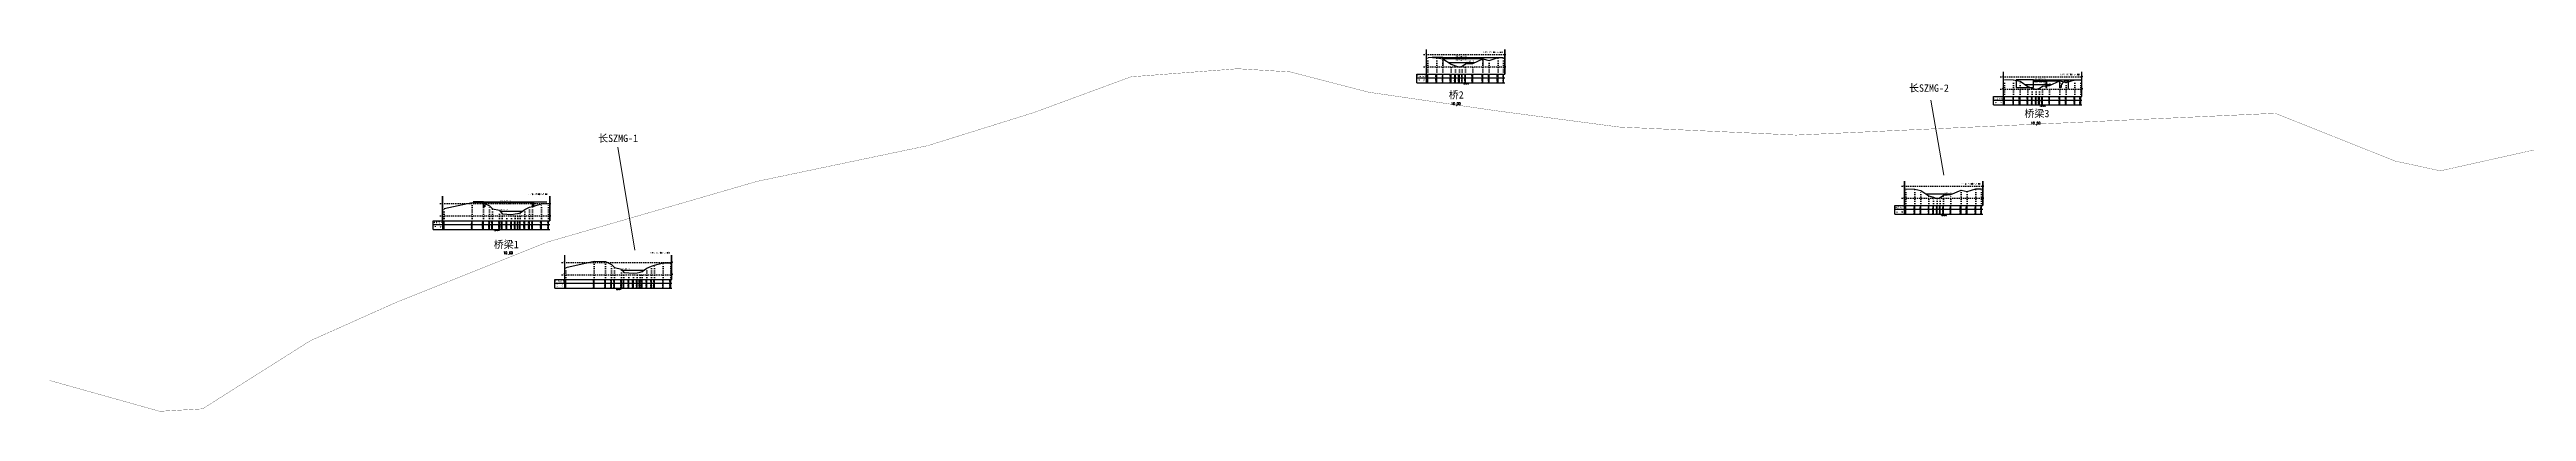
# Model space of a CAD drawing. Extents: x 491419 to 496000, y 3433639 to 3434643.
# Drawn here: x 491419 to 492431, y 3433639 to 3433787 of the extents above; entities that cross this region are included whole.
import ezdxf
from ezdxf.enums import TextEntityAlignment as Align

# ---------------------------------------------------------------- set-up
doc = ezdxf.new("R2010")
doc.units = 0
doc.header["$LTSCALE"] = 0.5
doc.linetypes.add('X4', pattern=[1.6, 0, -1.6])
doc.layers.get('0').update_dxf_attribs({"linetype": 'CONTINUOUS'})
for name, color, linetype in [('DMX', 1, 'CONTINUOUS'), ('zdm1', 2, 'CONTINUOUS'), ('ZDMT5', 3, 'CONTINUOUS'), ('断面线', 7, 'CONTINUOUS'), ('桥梁', 7, 'CONTINUOUS'), ('水位', 4, 'CONTINUOUS'), ('水工建筑物', 7, 'CONTINUOUS')]:
    doc.layers.add(name, color=color, linetype=linetype)
doc.layers.add('县级河道', color=12, linetype='CONTINUOUS', lineweight=60)
doc.layers.add('断面号', color=7, linetype='CONTINUOUS', lineweight=30)
doc.styles.add('HZ', font='rs.shx', dxfattribs={"width": 0.8, "bigfont": 'hztxt.shx'})
doc.styles.add('stxt', font='txt.shx', dxfattribs={"width": 0.8, "bigfont": 'hztxt.shx'})
doc.styles.add('宋体', font='')
doc.styles.get('宋体').set_extended_font_data('SimSun')

# ---------------------------------------------------------------- blocks, each defined once
blk = doc.blocks.new('0806042')
at = {"linetype": 'Continuous'}
blk.add_lwpolyline([(-0.1, 0, 0.2, 0.2, 1), (0.1, 0, 0.2, 0.2, 1)], format="xyseb", close=True, dxfattribs=at)

msp = doc.modelspace()

# ---------------------------------------------------------------- linework, layer by layer
at = {"layer": 'DMX', "linetype": 'Continuous', "flags": 128}
for points in [[(491981.9, 3433783.9), (491985.6, 3433783.7), (491988.1, 3433783.2), (491991.4, 3433781), (491993.2, 3433780.4), (491994.8, 3433779.8), (491996, 3433780.2), (491997.3, 3433781.2), (492000.3, 3433781.4), (492004.4, 3433783.3), (492007, 3433782.6), (492010.6, 3433783.8), (492012.9, 3433783.8)], [(492217.6, 3433774.8), (492221.3, 3433774.6), (492223.9, 3433774.1), (492227.1, 3433771.9), (492228.9, 3433771.3), (492230.5, 3433770.7), (492231.8, 3433771.2), (492233.1, 3433772.1), (492236, 3433772.4), (492240.2, 3433774.2), (492242.7, 3433773.6), (492246.3, 3433774.7), (492248.7, 3433774.7)], [(492177.2, 3433730.2), (492180.9, 3433730), (492183.4, 3433729.5), (492186.7, 3433727.3), (492188.5, 3433726.7), (492190.1, 3433726.1), (492191.3, 3433726.6), (492192.7, 3433727.5), (492195.6, 3433727.8), (492199.8, 3433729.6), (492202.3, 3433729), (492205.9, 3433730.1), (492208.2, 3433730.1)], [(491579.9, 3433722.1), (491591.4, 3433724.6), (491596, 3433724.5), (491598.5, 3433723.2), (491599.7, 3433722), (491602.6, 3433721.4), (491603.6, 3433720), (491605.6, 3433719.8), (491607.4, 3433719.7), (491609, 3433719.9), (491610.1, 3433720.1), (491611, 3433720.4), (491612.9, 3433721.7), (491614.8, 3433722.7), (491616, 3433723), (491619.7, 3433724), (491622.6, 3433724.1)], [(491629.7, 3433698), (491641.3, 3433700.6), (491645.8, 3433700.5), (491648.3, 3433699.2), (491649.5, 3433698), (491652.4, 3433697.3), (491653.4, 3433696), (491655.4, 3433695.8), (491657.3, 3433695.7), (491658.8, 3433695.9), (491660, 3433696.1), (491660.9, 3433696.4), (491662.7, 3433697.7), (491664.6, 3433698.6), (491665.9, 3433699), (491669.5, 3433700), (491672.5, 3433700)]]:
    msp.add_lwpolyline(points, dxfattribs=at)
at = {"layer": 'zdm1', "linetype": 'X4'}
for p, q in [((491980.4, 3433785), (492014.4, 3433785)), ((491980.4, 3433780), (492014.4, 3433780)), ((492216.1, 3433775.9), (492250.2, 3433775.9)), ((492216.1, 3433770.9), (492250.2, 3433770.9)), ((492175.7, 3433731.3), (492209.7, 3433731.3)), ((491578.4, 3433724.1), (491624.1, 3433724.1)), ((491578.4, 3433719.1), (491624.1, 3433719.1)), ((492175.7, 3433726.3), (492209.7, 3433726.3)), ((491628.2, 3433700.1), (491674, 3433700.1)), ((491628.2, 3433695.1), (491674, 3433695.1))]:
    msp.add_line(p, q, dxfattribs=at)
at = {"layer": 'zdm1', "linetype": 'Continuous'}
for p, q in [((491981.3, 3433777), (491981.3, 3433787)), ((491981.4, 3433777), (491981.4, 3433787)), ((492013.4, 3433777), (492013.4, 3433787)), ((492013.5, 3433777), (492013.5, 3433787)), ((491977.4, 3433777), (491981.9, 3433777)), ((491977.4, 3433773.5), (491977.4, 3433777)), ((491977.4, 3433775.5), (492013.4, 3433775.5)), ((491977.4, 3433773.5), (492013.4, 3433773.5)), ((491981.4, 3433773.5), (491981.4, 3433777)), ((491981.9, 3433777), (492013.4, 3433777)), ((492217.1, 3433767.9), (492217.1, 3433777.9)), ((492217.2, 3433767.9), (492217.2, 3433777.9)), ((492249.1, 3433767.9), (492249.1, 3433777.9)), ((492249.2, 3433767.9), (492249.2, 3433777.9)), ((492213.1, 3433767.9), (492217.6, 3433767.9)), ((492213.1, 3433764.4), (492213.1, 3433767.9)), ((492213.1, 3433766.4), (492249.2, 3433766.4)), ((492213.1, 3433764.4), (492249.2, 3433764.4)), ((492217.1, 3433764.4), (492217.1, 3433767.9)), ((492217.6, 3433767.9), (492249.2, 3433767.9)), ((492176.7, 3433723.3), (492176.7, 3433733.3)), ((492176.8, 3433723.3), (492176.8, 3433733.3)), ((492208.7, 3433723.3), (492208.7, 3433733.3)), ((492208.8, 3433723.3), (492208.8, 3433733.3)), ((491579.3, 3433717.1), (491579.3, 3433727.1)), ((491579.4, 3433717.1), (491579.4, 3433727.1)), ((491623.1, 3433717.1), (491623.1, 3433727.1)), ((491623.2, 3433717.1), (491623.2, 3433727.1)), ((492172.7, 3433719.8), (492172.7, 3433723.3)), ((492172.7, 3433723.3), (492177.2, 3433723.3)), ((492172.7, 3433721.8), (492208.7, 3433721.8)), ((492172.7, 3433719.8), (492208.7, 3433719.8)), ((492176.7, 3433719.8), (492176.7, 3433723.3)), ((492177.2, 3433723.3), (492208.7, 3433723.3)), ((491575.4, 3433717.1), (491579.9, 3433717.1)), ((491575.4, 3433713.6), (491575.4, 3433717.1)), ((491575.4, 3433715.6), (491623.1, 3433715.6)), ((491575.4, 3433713.6), (491623.1, 3433713.6)), ((491579.4, 3433713.6), (491579.4, 3433717.1)), ((491579.9, 3433717.1), (491623.1, 3433717.1)), ((491629.2, 3433693.1), (491629.2, 3433703.1)), ((491629.3, 3433693.1), (491629.3, 3433703.1)), ((491672.9, 3433693.1), (491672.9, 3433703.1)), ((491673, 3433693.1), (491673, 3433703.1)), ((491625.2, 3433689.6), (491625.2, 3433693.1)), ((491625.2, 3433693.1), (491629.7, 3433693.1)), ((491625.2, 3433691.6), (491673, 3433691.6)), ((491625.2, 3433689.6), (491673, 3433689.6)), ((491629.2, 3433689.6), (491629.2, 3433693.1)), ((491629.7, 3433693.1), (491673, 3433693.1))]:
    msp.add_line(p, q, dxfattribs=at)
at = {"layer": 'zdm1', "linetype": 'Continuous', "flags": 128}
for points in [[(491981.4, 3433786, 0.1, 0.1, 0), (491981.4, 3433787, 0.1, 0.1, 0)], [(491981.4, 3433784, 0.1, 0.1, 0), (491981.4, 3433785, 0.1, 0.1, 0)], [(491981.4, 3433782, 0.1, 0.1, 0), (491981.4, 3433783, 0.1, 0.1, 0)], [(491981.4, 3433780, 0.1, 0.1, 0), (491981.4, 3433781, 0.1, 0.1, 0)], [(492013.4, 3433786, 0.1, 0.1, 0), (492013.4, 3433787, 0.1, 0.1, 0)], [(492013.4, 3433784, 0.1, 0.1, 0), (492013.4, 3433785, 0.1, 0.1, 0)], [(492013.4, 3433782, 0.1, 0.1, 0), (492013.4, 3433783, 0.1, 0.1, 0)], [(492013.4, 3433780, 0.1, 0.1, 0), (492013.4, 3433781, 0.1, 0.1, 0)], [(491981.4, 3433778, 0.1, 0.1, 0), (491981.4, 3433779, 0.1, 0.1, 0)], [(492013.4, 3433778, 0.1, 0.1, 0), (492013.4, 3433779, 0.1, 0.1, 0)], [(492217.1, 3433776.9, 0.1, 0.1, 0), (492217.1, 3433777.9, 0.1, 0.1, 0)], [(492217.1, 3433774.9, 0.1, 0.1, 0), (492217.1, 3433775.9, 0.1, 0.1, 0)], [(492217.1, 3433772.9, 0.1, 0.1, 0), (492217.1, 3433773.9, 0.1, 0.1, 0)], [(492217.1, 3433770.9, 0.1, 0.1, 0), (492217.1, 3433771.9, 0.1, 0.1, 0)], [(492217.1, 3433768.9, 0.1, 0.1, 0), (492217.1, 3433769.9, 0.1, 0.1, 0)], [(492249.2, 3433776.9, 0.1, 0.1, 0), (492249.2, 3433777.9, 0.1, 0.1, 0)], [(492249.2, 3433774.9, 0.1, 0.1, 0), (492249.2, 3433775.9, 0.1, 0.1, 0)], [(492249.2, 3433772.9, 0.1, 0.1, 0), (492249.2, 3433773.9, 0.1, 0.1, 0)], [(492249.2, 3433770.9, 0.1, 0.1, 0), (492249.2, 3433771.9, 0.1, 0.1, 0)], [(492249.2, 3433768.9, 0.1, 0.1, 0), (492249.2, 3433769.9, 0.1, 0.1, 0)], [(492176.7, 3433732.3, 0.1, 0.1, 0), (492176.7, 3433733.3, 0.1, 0.1, 0)], [(492176.7, 3433730.3, 0.1, 0.1, 0), (492176.7, 3433731.3, 0.1, 0.1, 0)], [(492176.7, 3433728.3, 0.1, 0.1, 0), (492176.7, 3433729.3, 0.1, 0.1, 0)], [(492208.7, 3433732.3, 0.1, 0.1, 0), (492208.7, 3433733.3, 0.1, 0.1, 0)], [(492208.7, 3433730.3, 0.1, 0.1, 0), (492208.7, 3433731.3, 0.1, 0.1, 0)], [(492208.7, 3433728.3, 0.1, 0.1, 0), (492208.7, 3433729.3, 0.1, 0.1, 0)], [(491579.4, 3433726.1, 0.1, 0.1, 0), (491579.4, 3433727.1, 0.1, 0.1, 0)], [(491579.4, 3433724.1, 0.1, 0.1, 0), (491579.4, 3433725.1, 0.1, 0.1, 0)], [(491579.4, 3433722.1, 0.1, 0.1, 0), (491579.4, 3433723.1, 0.1, 0.1, 0)], [(491579.4, 3433720.1, 0.1, 0.1, 0), (491579.4, 3433721.1, 0.1, 0.1, 0)], [(491579.4, 3433718.1, 0.1, 0.1, 0), (491579.4, 3433719.1, 0.1, 0.1, 0)], [(491623.1, 3433726.1, 0.1, 0.1, 0), (491623.1, 3433727.1, 0.1, 0.1, 0)], [(491623.1, 3433724.1, 0.1, 0.1, 0), (491623.1, 3433725.1, 0.1, 0.1, 0)], [(491623.1, 3433722.1, 0.1, 0.1, 0), (491623.1, 3433723.1, 0.1, 0.1, 0)], [(491623.1, 3433720.1, 0.1, 0.1, 0), (491623.1, 3433721.1, 0.1, 0.1, 0)], [(491623.1, 3433718.1, 0.1, 0.1, 0), (491623.1, 3433719.1, 0.1, 0.1, 0)], [(492176.7, 3433726.3, 0.1, 0.1, 0), (492176.7, 3433727.3, 0.1, 0.1, 0)], [(492176.7, 3433724.3, 0.1, 0.1, 0), (492176.7, 3433725.3, 0.1, 0.1, 0)], [(492208.7, 3433726.3, 0.1, 0.1, 0), (492208.7, 3433727.3, 0.1, 0.1, 0)], [(492208.7, 3433724.3, 0.1, 0.1, 0), (492208.7, 3433725.3, 0.1, 0.1, 0)], [(491629.2, 3433702.1, 0.1, 0.1, 0), (491629.2, 3433703.1, 0.1, 0.1, 0)], [(491629.2, 3433700.1, 0.1, 0.1, 0), (491629.2, 3433701.1, 0.1, 0.1, 0)], [(491629.2, 3433698.1, 0.1, 0.1, 0), (491629.2, 3433699.1, 0.1, 0.1, 0)], [(491673, 3433702.1, 0.1, 0.1, 0), (491673, 3433703.1, 0.1, 0.1, 0)], [(491673, 3433700.1, 0.1, 0.1, 0), (491673, 3433701.1, 0.1, 0.1, 0)], [(491673, 3433698.1, 0.1, 0.1, 0), (491673, 3433699.1, 0.1, 0.1, 0)], [(491629.2, 3433696.1, 0.1, 0.1, 0), (491629.2, 3433697.1, 0.1, 0.1, 0)], [(491629.2, 3433694.1, 0.1, 0.1, 0), (491629.2, 3433695.1, 0.1, 0.1, 0)], [(491673, 3433696.1, 0.1, 0.1, 0), (491673, 3433697.1, 0.1, 0.1, 0)], [(491673, 3433694.1, 0.1, 0.1, 0), (491673, 3433695.1, 0.1, 0.1, 0)]]:
    msp.add_lwpolyline(points, format="xyseb", dxfattribs=at)
at = {"layer": 'ZDMT5', "linetype": 'X4'}
for p, q in [((491981.9, 3433777), (491981.9, 3433783.9)), ((491985.6, 3433777), (491985.6, 3433783.7)), ((491988.1, 3433777), (491988.1, 3433783.2)), ((491991.4, 3433777), (491991.4, 3433781)), ((491993.2, 3433777), (491993.2, 3433780.4)), ((491994.8, 3433777), (491994.8, 3433779.8)), ((491996, 3433777), (491996, 3433780.2)), ((491997.3, 3433777), (491997.3, 3433781.2)), ((492000.3, 3433777), (492000.3, 3433781.4)), ((492004.4, 3433777), (492004.4, 3433783.3)), ((492007, 3433777), (492007, 3433782.6)), ((492010.6, 3433777), (492010.6, 3433783.8)), ((492012.9, 3433777), (492012.9, 3433783.8)), ((492217.6, 3433767.9), (492217.6, 3433774.8)), ((492221.3, 3433767.9), (492221.3, 3433774.6)), ((492223.9, 3433767.9), (492223.9, 3433774.1)), ((492227.1, 3433767.9), (492227.1, 3433771.9)), ((492228.9, 3433767.9), (492228.9, 3433771.3)), ((492230.5, 3433767.9), (492230.5, 3433770.7)), ((492231.8, 3433767.9), (492231.8, 3433771.2)), ((492233.1, 3433767.9), (492233.1, 3433772.1)), ((492236, 3433767.9), (492236, 3433772.4)), ((492240.2, 3433767.9), (492240.2, 3433774.2)), ((492242.7, 3433767.9), (492242.7, 3433773.6)), ((492246.3, 3433767.9), (492246.3, 3433774.7)), ((492248.7, 3433767.9), (492248.7, 3433774.7)), ((492177.2, 3433723.3), (492177.2, 3433730.2)), ((492180.9, 3433723.3), (492180.9, 3433730)), ((492183.4, 3433723.3), (492183.4, 3433729.5)), ((492199.8, 3433723.3), (492199.8, 3433729.6)), ((492205.9, 3433723.3), (492205.9, 3433730.1)), ((492208.2, 3433723.3), (492208.2, 3433730.1)), ((491579.9, 3433717.1), (491579.9, 3433722.1)), ((491591.4, 3433717.1), (491591.4, 3433724.6)), ((491596, 3433717.1), (491596, 3433724.5)), ((491598.5, 3433717.1), (491598.5, 3433723.2)), ((491599.7, 3433717.1), (491599.7, 3433722)), ((491602.6, 3433717.1), (491602.6, 3433721.4)), ((491603.6, 3433717.1), (491603.6, 3433720)), ((491605.6, 3433717.1), (491605.6, 3433719.8)), ((491607.4, 3433717.1), (491607.4, 3433719.7)), ((491609, 3433717.1), (491609, 3433719.9)), ((491610.1, 3433717.1), (491610.1, 3433720.1)), ((491611, 3433717.1), (491611, 3433720.4)), ((491612.9, 3433717.1), (491612.9, 3433721.7)), ((491614.8, 3433717.1), (491614.8, 3433722.7)), ((491616, 3433717.1), (491616, 3433723)), ((491619.7, 3433717.1), (491619.7, 3433724)), ((491622.6, 3433717.1), (491622.6, 3433724.1)), ((492186.7, 3433723.3), (492186.7, 3433727.3)), ((492188.5, 3433723.3), (492188.5, 3433726.7)), ((492190.1, 3433723.3), (492190.1, 3433726.1)), ((492191.3, 3433723.3), (492191.3, 3433726.6)), ((492192.7, 3433723.3), (492192.7, 3433727.5)), ((492195.6, 3433723.3), (492195.6, 3433727.8)), ((492202.3, 3433723.3), (492202.3, 3433729)), ((491641.3, 3433693.1), (491641.3, 3433700.6)), ((491645.8, 3433693.1), (491645.8, 3433700.5)), ((491648.3, 3433693.1), (491648.3, 3433699.2)), ((491665.9, 3433693.1), (491665.9, 3433699)), ((491669.5, 3433693.1), (491669.5, 3433700)), ((491672.5, 3433693.1), (491672.5, 3433700)), ((491629.7, 3433693.1), (491629.7, 3433698)), ((491649.5, 3433693.1), (491649.5, 3433698)), ((491652.4, 3433693.1), (491652.4, 3433697.3)), ((491653.4, 3433693.1), (491653.4, 3433696)), ((491655.4, 3433693.1), (491655.4, 3433695.8)), ((491657.3, 3433693.1), (491657.3, 3433695.7)), ((491658.8, 3433693.1), (491658.8, 3433695.9)), ((491660, 3433693.1), (491660, 3433696.1)), ((491660.9, 3433693.1), (491660.9, 3433696.4)), ((491662.7, 3433693.1), (491662.7, 3433697.7)), ((491664.6, 3433693.1), (491664.6, 3433698.6))]:
    msp.add_line(p, q, dxfattribs=at)
at = {"layer": 'ZDMT5', "linetype": 'Continuous'}
for p, q in [((491981.9, 3433773.5), (491981.9, 3433777)), ((491985.6, 3433773.5), (491985.6, 3433777)), ((491988.1, 3433773.5), (491988.1, 3433777)), ((491991.4, 3433773.5), (491991.4, 3433777)), ((491993.2, 3433773.5), (491993.2, 3433777)), ((491994.8, 3433773.5), (491994.8, 3433777)), ((491996, 3433773.5), (491996, 3433777)), ((491997.3, 3433773.5), (491997.3, 3433777)), ((492000.3, 3433773.5), (492000.3, 3433777)), ((492004.4, 3433773.5), (492004.4, 3433777)), ((492007, 3433773.5), (492007, 3433777)), ((492010.6, 3433773.5), (492010.6, 3433777)), ((492012.9, 3433773.5), (492012.9, 3433777)), ((492217.6, 3433764.4), (492217.6, 3433767.9)), ((492221.3, 3433764.4), (492221.3, 3433767.9)), ((492223.9, 3433764.4), (492223.9, 3433767.9)), ((492227.1, 3433764.4), (492227.1, 3433767.9)), ((492228.9, 3433764.4), (492228.9, 3433767.9)), ((492230.5, 3433764.4), (492230.5, 3433767.9)), ((492231.8, 3433764.4), (492231.8, 3433767.9)), ((492233.1, 3433764.4), (492233.1, 3433767.9)), ((492236, 3433764.4), (492236, 3433767.9)), ((492240.2, 3433764.4), (492240.2, 3433767.9)), ((492242.7, 3433764.4), (492242.7, 3433767.9)), ((492246.3, 3433764.4), (492246.3, 3433767.9)), ((492248.7, 3433764.4), (492248.7, 3433767.9)), ((492177.2, 3433719.8), (492177.2, 3433723.3)), ((492180.9, 3433719.8), (492180.9, 3433723.3)), ((492183.4, 3433719.8), (492183.4, 3433723.3)), ((492186.7, 3433719.8), (492186.7, 3433723.3)), ((492188.5, 3433719.8), (492188.5, 3433723.3)), ((492190.1, 3433719.8), (492190.1, 3433723.3)), ((492191.3, 3433719.8), (492191.3, 3433723.3)), ((492192.7, 3433719.8), (492192.7, 3433723.3)), ((492195.6, 3433719.8), (492195.6, 3433723.3)), ((492199.8, 3433719.8), (492199.8, 3433723.3)), ((492202.3, 3433719.8), (492202.3, 3433723.3)), ((492205.9, 3433719.8), (492205.9, 3433723.3)), ((492208.2, 3433719.8), (492208.2, 3433723.3)), ((491579.9, 3433713.6), (491579.9, 3433717.1)), ((491591.4, 3433713.6), (491591.4, 3433717.1)), ((491596, 3433713.6), (491596, 3433717.1)), ((491598.5, 3433713.6), (491598.5, 3433717.1)), ((491599.7, 3433713.6), (491599.7, 3433717.1)), ((491602.6, 3433713.6), (491602.6, 3433717.1)), ((491603.6, 3433713.6), (491603.6, 3433717.1)), ((491605.6, 3433713.6), (491605.6, 3433717.1)), ((491607.4, 3433713.6), (491607.4, 3433717.1)), ((491609, 3433713.6), (491609, 3433717.1)), ((491610.1, 3433713.6), (491610.1, 3433717.1)), ((491611, 3433713.6), (491611, 3433717.1)), ((491612.9, 3433713.6), (491612.9, 3433717.1)), ((491614.8, 3433713.6), (491614.8, 3433717.1)), ((491616, 3433713.6), (491616, 3433717.1)), ((491619.7, 3433713.6), (491619.7, 3433717.1)), ((491622.6, 3433713.6), (491622.6, 3433717.1)), ((491629.7, 3433689.6), (491629.7, 3433693.1)), ((491641.3, 3433689.6), (491641.3, 3433693.1)), ((491645.8, 3433689.6), (491645.8, 3433693.1)), ((491648.3, 3433689.6), (491648.3, 3433693.1)), ((491649.5, 3433689.6), (491649.5, 3433693.1)), ((491652.4, 3433689.6), (491652.4, 3433693.1)), ((491653.4, 3433689.6), (491653.4, 3433693.1)), ((491655.4, 3433689.6), (491655.4, 3433693.1)), ((491657.3, 3433689.6), (491657.3, 3433693.1)), ((491658.8, 3433689.6), (491658.8, 3433693.1)), ((491660, 3433689.6), (491660, 3433693.1)), ((491660.9, 3433689.6), (491660.9, 3433693.1)), ((491662.7, 3433689.6), (491662.7, 3433693.1)), ((491664.6, 3433689.6), (491664.6, 3433693.1)), ((491665.9, 3433689.6), (491665.9, 3433693.1)), ((491669.5, 3433689.6), (491669.5, 3433693.1)), ((491672.5, 3433689.6), (491672.5, 3433693.1))]:
    msp.add_line(p, q, dxfattribs=at)
at = {"layer": '县级河道', "lineweight": 0, "const_width": 0.1}
msp.add_lwpolyline([(491418.7, 3433651.9), (491463.7, 3433639.3), (491481.2, 3433640.3), (491525.2, 3433668.1), (491560.6, 3433683.9), (491622.1, 3433708.4), (491658.8, 3433719), (491707.8, 3433733.2), (491777.6, 3433747.8), (491820.9, 3433761.3), (491860.6, 3433775.9), (491904.2, 3433779.2), (491925.7, 3433777.9), (491957.8, 3433769.6), (492010.1, 3433762), (492060, 3433755.4), (492132.4, 3433752.1), (492328.2, 3433761), (492377.2, 3433741.5), (492395.7, 3433737.5), (492462.5, 3433752.4)], dxfattribs=at)
at = {"layer": '断面线', "color": 3, "lineweight": 0}
for points in [[(492187.4, 3433766.4, 0), (492192.8, 3433735.8, 0)], [(491650.9, 3433747.2, 0), (491657.8, 3433705.1, 0)]]:
    msp.add_polyline3d(points, dxfattribs=at)
at = {"layer": '桥梁', "linetype": 'Continuous', "flags": 128}
for points in [[(491988.1, 3433783.8), (491983.7, 3433783.8)], [(491988.1, 3433783.8), (491988.1, 3433780.5)], [(492004.4, 3433783.8), (492004.4, 3433780.7)], [(492004.4, 3433783.8), (492010.7, 3433783.8)], [(492229.4, 3433774.6), (492240.2, 3433774.6), (492240.2, 3433774.1), (492229.4, 3433774.1)], [(492229.4, 3433774.1), (492234.4, 3433774.1), (492234.4, 3433771.6), (492234.9, 3433771.6), (492234.9, 3433774.1)], [(492243.6, 3433774.6), (492243.6, 3433771.1)], [(492243.6, 3433774.6), (492246.7, 3433774.6)], [(491596, 3433724.8), (491591.8, 3433724.8)], [(491616.5, 3433724.8), (491621.9, 3433724.8)]]:
    msp.add_lwpolyline(points, dxfattribs=at)
for points in [[(491988.1, 3433783.8), (492004.4, 3433783.8), (492004.4, 3433783.2), (491988.1, 3433783.2)], [(492222.3, 3433771.6), (492229.4, 3433771.6), (492229.4, 3433774.6), (492222.3, 3433774.6)], [(491596.5, 3433724.5), (491596.5, 3433722.8), (491596, 3433722.8), (491596, 3433724.8), (491616.5, 3433724.8), (491616.5, 3433722.8), (491616, 3433722.8), (491616, 3433724.5)]]:
    msp.add_lwpolyline(points, close=True, dxfattribs=at)
msp.add_lwpolyline([(492240.7, 3433771.6), (492240.2, 3433771.6), (492240.2, 3433774.6), (492243.6, 3433774.6), (492243.6, 3433774.1, 0.533144), (492240.7, 3433771.6)], format="xyb", dxfattribs=at)
at = {"layer": '水位', "linetype": 'Continuous', "flags": 128}
for points in [[(491990.3, 3433781.8), (492001, 3433781.8)], [(492226, 3433772.7), (492236.8, 3433772.7)], [(491602.8, 3433721.1), (491611.9, 3433721.1)], [(492185.6, 3433728.1), (492196.3, 3433728.1)], [(491652.6, 3433697), (491661.8, 3433697)]]:
    msp.add_lwpolyline(points, dxfattribs=at)

# ---------------------------------------------------------------- block references
at = {"layer": '水工建筑物', "linetype": 'Continuous'}
ref = msp.add_blockref('0806042', (491993.4, 3433764.4, 10), dxfattribs=dict(at, xscale=0.5, yscale=0.5, zscale=0.5))
ref.add_attrib('DAIMA', '桥梁2', dxfattribs={"layer": '0', "color": 2, "linetype": 'Continuous', "height": 0.25, "style": 'stxt', "width": 0.8}).set_placement((491993.4, 3433764.3, 10), align=Align.TOP_CENTER)
ref.add_attrib('ZS', '10', dxfattribs={"layer": '0', "linetype": 'Continuous', "height": 1, "style": 'stxt', "width": 0.8}).set_placement((491993, 3433764.4, 10), align=Align.RIGHT)
ref.add_attrib('XS', '00', (491993.8, 3433764.4, 10), dxfattribs={"layer": '0', "linetype": 'Continuous', "height": 1, "style": 'stxt', "width": 0.8})
ref = msp.add_blockref('0806042', (492230.3, 3433756.5, 10), dxfattribs=dict(at, xscale=0.5, yscale=0.5, zscale=0.5))
ref.add_attrib('DAIMA', '桥梁3', dxfattribs={"layer": '0', "color": 2, "linetype": 'Continuous', "height": 0.25, "style": 'stxt', "width": 0.8}).set_placement((492230.3, 3433756.4, 10), align=Align.TOP_CENTER)
ref.add_attrib('ZS', '10', dxfattribs={"layer": '0', "linetype": 'Continuous', "height": 1, "style": 'stxt', "width": 0.8}).set_placement((492229.9, 3433756.5, 10), align=Align.RIGHT)
ref.add_attrib('XS', '00', (492230.7, 3433756.5, 10), dxfattribs={"layer": '0', "linetype": 'Continuous', "height": 1, "style": 'stxt', "width": 0.8})
ref = msp.add_blockref('0806042', (491606.1, 3433703.5, 10), dxfattribs=dict(at, xscale=0.5, yscale=0.5, zscale=0.5))
ref.add_attrib('DAIMA', '桥梁1', dxfattribs={"layer": '0', "color": 2, "linetype": 'Continuous', "height": 0.25, "style": 'stxt', "width": 0.8}).set_placement((491606.1, 3433703.4, 10), align=Align.TOP_CENTER)
ref.add_attrib('ZS', '10', dxfattribs={"layer": '0', "linetype": 'Continuous', "height": 1, "style": 'stxt', "width": 0.8}).set_placement((491605.7, 3433703.5, 10), align=Align.RIGHT)
ref.add_attrib('XS', '00', (491606.5, 3433703.5, 10), dxfattribs={"layer": '0', "linetype": 'Continuous', "height": 1, "style": 'stxt', "width": 0.8})

# ---------------------------------------------------------------- texts
at = {"layer": 'zdm1', "linetype": 'Continuous', "style": 'HZ', "width": 0.8}
for s, p in [('5', (491981.3, 3433785)), ('0', (491981.3, 3433780)), ('5', (492217, 3433775.9)), ('0', (492217, 3433770.9)), ('5', (492176.6, 3433731.3)), ('5', (491579.3, 3433724.1)), ('0', (491579.3, 3433719.1)), ('0', (492176.6, 3433726.3)), ('5', (491629.1, 3433700.1)), ('0', (491629.1, 3433695.1))]:
    msp.add_text(s, height=0.3, dxfattribs=at).set_placement(p, align=Align.BOTTOM_RIGHT)
for s, p in [('5', (492013.5, 3433785)), ('0', (492013.5, 3433780)), ('5', (492249.3, 3433775.9)), ('0', (492249.3, 3433770.9)), ('5', (492208.8, 3433731.3)), ('5', (491623.2, 3433724.1)), ('0', (491623.2, 3433719.1)), ('0', (492208.8, 3433726.3)), ('5', (491673.1, 3433700.1)), ('0', (491673.1, 3433695.1))]:
    msp.add_text(s, height=0.3, dxfattribs=at).set_placement(p)
for s, height, p in [('地 面 高 程', 0.6, (491979.4, 3433776.2)), ('里    程', 0.6, (491979.4, 3433774.5)), ('长SZMG-2', 0.4, (491997.4, 3433773.1)), ('地 面 高 程', 0.6, (492215.1, 3433767.1)), ('里    程', 0.6, (492215.1, 3433765.4)), ('长SZMG-2', 0.4, (492233.1, 3433764)), ('地 面 高 程', 0.6, (492174.7, 3433722.5)), ('里    程', 0.6, (492174.7, 3433720.8)), ('长SZMG-2', 0.4, (492192.7, 3433719.4)), ('地 面 高 程', 0.6, (491577.4, 3433716.4)), ('里    程', 0.6, (491577.4, 3433714.6)), ('长SZMG-1', 0.4, (491601.3, 3433713.2)), ('地 面 高 程', 0.6, (491627.2, 3433692.4)), ('里    程', 0.6, (491627.2, 3433690.6)), ('长SZMG-1', 0.4, (491651.1, 3433689.2))]:
    msp.add_text(s, height=height, dxfattribs=at).set_placement(p, align=Align.MIDDLE)
at = {"layer": 'ZDMT5', "linetype": 'Continuous', "style": 'HZ', "width": 0.8}
for p in [(492012.4, 3433785.5), (492248.2, 3433776.4), (492207.7, 3433731.8), (491622.1, 3433727.6), (491672, 3433703.6)]:
    msp.add_text('比例尺:  横向 1:1  纵向 1:1', height=0.5, dxfattribs=at).set_placement(p, align=Align.BOTTOM_RIGHT)
for s, p in [('3.94', (491981.8, 3433776.2)), ('0+000.0', (491981.8, 3433774.5)), ('3.70', (491985.5, 3433776.2)), ('0+003.7', (491985.5, 3433774.5)), ('3.21', (491988.1, 3433776.2)), ('0+006.2', (491988.1, 3433774.5)), ('1.03', (491991.3, 3433776.2)), ('0+009.5', (491991.3, 3433774.5)), ('0.41', (491993.1, 3433776.2)), ('0+011.3', (491993.1, 3433774.5)), ('-0.16', (491994.7, 3433776.2)), ('0+012.9', (491994.7, 3433774.5)), ('0.27', (491996, 3433776.2)), ('0+014.1', (491996, 3433774.5)), ('1.24', (491997.3, 3433776.2)), ('0+015.5', (491997.3, 3433774.5)), ('1.46', (492000.2, 3433776.2)), ('0+018.4', (492000.2, 3433774.5)), ('3.30', (492004.4, 3433776.2)), ('0+022.6', (492004.4, 3433774.5)), ('2.66', (492006.9, 3433776.2)), ('0+025.1', (492006.9, 3433774.5)), ('3.85', (492010.5, 3433776.2)), ('0+028.7', (492010.5, 3433774.5)), ('3.84', (492012.9, 3433776.2)), ('0+031.0', (492012.9, 3433774.5)), ('3.94', (492217.6, 3433767.1)), ('0+000.0', (492217.6, 3433765.4)), ('3.70', (492221.3, 3433767.1)), ('0+003.7', (492221.3, 3433765.4)), ('3.21', (492223.8, 3433767.1)), ('0+006.2', (492223.8, 3433765.4)), ('1.03', (492227.1, 3433767.1)), ('0+009.5', (492227.1, 3433765.4)), ('0.41', (492228.9, 3433767.1)), ('0+011.3', (492228.9, 3433765.4)), ('-0.16', (492230.5, 3433767.1)), ('0+012.9', (492230.5, 3433765.4)), ('0.27', (492231.7, 3433767.1)), ('0+014.1', (492231.7, 3433765.4)), ('1.24', (492233, 3433767.1)), ('0+015.5', (492233, 3433765.4)), ('1.46', (492236, 3433767.1)), ('0+018.4', (492236, 3433765.4)), ('3.30', (492240.1, 3433767.1)), ('0+022.6', (492240.1, 3433765.4)), ('2.66', (492242.7, 3433767.1)), ('0+025.1', (492242.7, 3433765.4)), ('3.85', (492246.3, 3433767.1)), ('0+028.7', (492246.3, 3433765.4)), ('3.84', (492248.6, 3433767.1)), ('0+031.0', (492248.6, 3433765.4)), ('3.94', (492177.2, 3433722.5)), ('0+000.0', (492177.2, 3433720.8)), ('3.70', (492180.9, 3433722.5)), ('0+003.7', (492180.9, 3433720.8)), ('3.21', (492183.4, 3433722.5)), ('0+006.2', (492183.4, 3433720.8)), ('1.03', (492186.7, 3433722.5)), ('0+009.5', (492186.7, 3433720.8)), ('0.41', (492188.5, 3433722.5)), ('0+011.3', (492188.5, 3433720.8)), ('-0.16', (492190, 3433722.5)), ('0+012.9', (492190, 3433720.8)), ('0.27', (492191.3, 3433722.5)), ('0+014.1', (492191.3, 3433720.8)), ('1.24', (492192.6, 3433722.5)), ('0+015.5', (492192.6, 3433720.8)), ('1.46', (492195.6, 3433722.5)), ('0+018.4', (492195.6, 3433720.8)), ('3.30', (492199.7, 3433722.5)), ('0+022.6', (492199.7, 3433720.8)), ('2.66', (492202.2, 3433722.5)), ('0+025.1', (492202.2, 3433720.8)), ('3.85', (492205.8, 3433722.5)), ('0+028.7', (492205.8, 3433720.8)), ('3.84', (492208.2, 3433722.5)), ('0+031.0', (492208.2, 3433720.8)), ('2.92', (491579.8, 3433716.4)), ('0+000.0', (491579.8, 3433714.6)), ('5.45', (491591.4, 3433716.4)), ('0+011.6', (491591.4, 3433714.6)), ('5.35', (491595.9, 3433716.4)), ('0+016.1', (491595.9, 3433714.6)), ('4.10', (491598.4, 3433716.4)), ('0+018.6', (491598.4, 3433714.6)), ('2.87', (491599.6, 3433716.4)), ('0+019.8', (491599.6, 3433714.6)), ('2.22', (491602.5, 3433716.4)), ('0+022.7', (491602.5, 3433714.6)), ('0.88', (491603.5, 3433716.4)), ('0+023.7', (491603.5, 3433714.6)), ('0.67', (491605.5, 3433716.4)), ('0+025.7', (491605.5, 3433714.6)), ('0.55', (491607.4, 3433716.4)), ('0+027.6', (491607.4, 3433714.6)), ('0.77', (491608.9, 3433716.4)), ('0+029.1', (491608.9, 3433714.6)), ('0.95', (491610.1, 3433716.4)), ('0+030.3', (491610.1, 3433714.6)), ('1.29', (491611, 3433716.4)), ('0+031.1', (491611, 3433714.6)), ('2.56', (491612.8, 3433716.4)), ('0+033.0', (491612.8, 3433714.6)), ('3.52', (491614.7, 3433716.4)), ('0+034.9', (491614.7, 3433714.6)), ('3.91', (491616, 3433716.4)), ('0+036.1', (491616, 3433714.6)), ('4.85', (491619.6, 3433716.4)), ('0+039.8', (491619.6, 3433714.6)), ('4.92', (491622.6, 3433716.4)), ('0+042.8', (491622.6, 3433714.6)), ('2.92', (491629.7, 3433692.4)), ('0+000.0', (491629.7, 3433690.6)), ('5.45', (491641.2, 3433692.4)), ('0+011.6', (491641.2, 3433690.6)), ('5.35', (491645.8, 3433692.4)), ('0+016.1', (491645.8, 3433690.6)), ('4.10', (491648.3, 3433692.4)), ('0+018.6', (491648.3, 3433690.6)), ('2.87', (491649.5, 3433692.4)), ('0+019.8', (491649.5, 3433690.6)), ('2.22', (491652.4, 3433692.4)), ('0+022.7', (491652.4, 3433690.6)), ('0.88', (491653.4, 3433692.4)), ('0+023.7', (491653.4, 3433690.6)), ('0.67', (491655.4, 3433692.4)), ('0+025.7', (491655.4, 3433690.6)), ('0.55', (491657.2, 3433692.4)), ('0+027.6', (491657.2, 3433690.6)), ('0.77', (491658.8, 3433692.4)), ('0+029.1', (491658.8, 3433690.6)), ('0.95', (491659.9, 3433692.4)), ('0+030.3', (491659.9, 3433690.6)), ('1.29', (491660.8, 3433692.4)), ('0+031.1', (491660.8, 3433690.6)), ('2.56', (491662.7, 3433692.4)), ('0+033.0', (491662.7, 3433690.6)), ('3.52', (491664.6, 3433692.4)), ('0+034.9', (491664.6, 3433690.6)), ('3.91', (491665.8, 3433692.4)), ('0+036.1', (491665.8, 3433690.6)), ('4.85', (491669.5, 3433692.4)), ('0+039.8', (491669.5, 3433690.6)), ('4.92', (491672.4, 3433692.4)), ('0+042.8', (491672.4, 3433690.6))]:
    msp.add_text(s, height=0.3, rotation=90, dxfattribs=at).set_placement(p, align=Align.BOTTOM_CENTER)
at = {"layer": '断面号', "color": 5, "linetype": 'Continuous', "style": '宋体'}
for s, p in [('桥2', (491993.5, 3433768.6)), ('桥梁3', (492230.8, 3433761)), ('桥梁1', (491605.3, 3433707.5))]:
    msp.add_text(s, height=3, dxfattribs=at).set_placement(p, align=Align.MIDDLE)
for s, p in [('长SZMG-2', (492186.7, 3433769.8)), ('长SZMG-1', (491651, 3433749.3))]:
    msp.add_text(s, height=3, dxfattribs=at).set_placement(p, align=Align.CENTER)
at = {"layer": '桥梁', "color": 6, "linetype": 'Continuous', "style": '宋体'}
for s, p in [('桥顶板高3.83', (491995.5, 3433784.3)), ('桥顶板高3.25', (491995.5, 3433782.8)), ('桥顶板高3.70', (492232.1, 3433775)), ('桥底板高3.21', (492232, 3433773.8)), ('桥顶板高5.66', (491605.1, 3433725.2)), ('桥顶板高5.35', (491605.1, 3433724.1))]:
    msp.add_text(s, height=0.5, dxfattribs=at).set_placement(p, align=Align.MIDDLE)
at = {"layer": '水位', "linetype": 'Continuous', "style": '宋体'}
for s, p in [('水位1.74', (491999.2, 3433782.4)), ('水位1.74', (492234.9, 3433773.3)), ('水位1.75', (491604.5, 3433721.6)), ('水位1.74', (492194.5, 3433728.7)), ('水位1.75', (491654.3, 3433697.6))]:
    msp.add_text(s, height=0.5, dxfattribs=at).set_placement(p, align=Align.MIDDLE)

doc.saveas('drawing.dxf')
